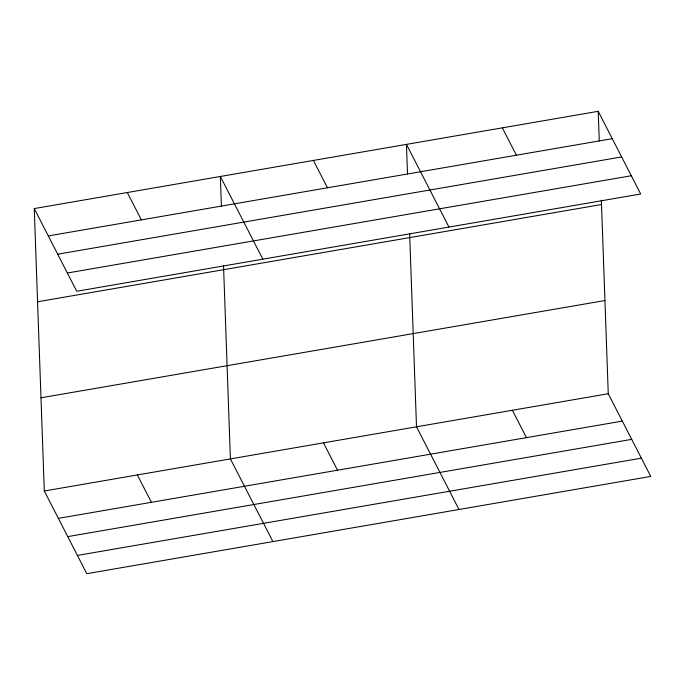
<?xml version="1.0" encoding="UTF-8"?>
<svg xmlns="http://www.w3.org/2000/svg" width="685" height="685" viewBox="0 0 685 685"><rect width="100%" height="100%" fill="white"/><g stroke="black" fill="none" stroke-linecap="round" stroke-linejoin="round"><path stroke-width="1.03" d="M34.25 208.574L598.21 111.312L640.698 194.001L76.746 291.262L34.25 208.574L44.302 490.999L86.789 573.688L650.75 476.426L608.254 393.738L601.37 200.277M48.31 235.931L612.27 138.678M57.694 254.195L621.655 156.933M67.361 273.007L631.322 175.745M37.564 301.777L601.524 204.515M40.98 397.797L604.941 300.535M44.302 490.999L608.254 393.738M58.362 518.357L622.314 421.104M67.746 536.612L631.698 439.359M77.414 555.424L641.365 458.171M502.336 127.847L516.396 155.212M448.958 227.069L406.462 144.381L407.515 174.041M512.38 410.272L526.44 437.629M313.405 160.427L327.473 187.793M459.001 509.494L416.506 426.806L409.63 233.345M262.852 259.17L220.356 176.482L221.409 206.134M323.457 442.853L337.517 470.218M127.299 192.528L141.367 219.885M272.895 541.587L230.4 458.899L223.524 265.446M137.351 474.953L151.411 502.31M598.21 111.312L599.264 140.973"/></g></svg>
